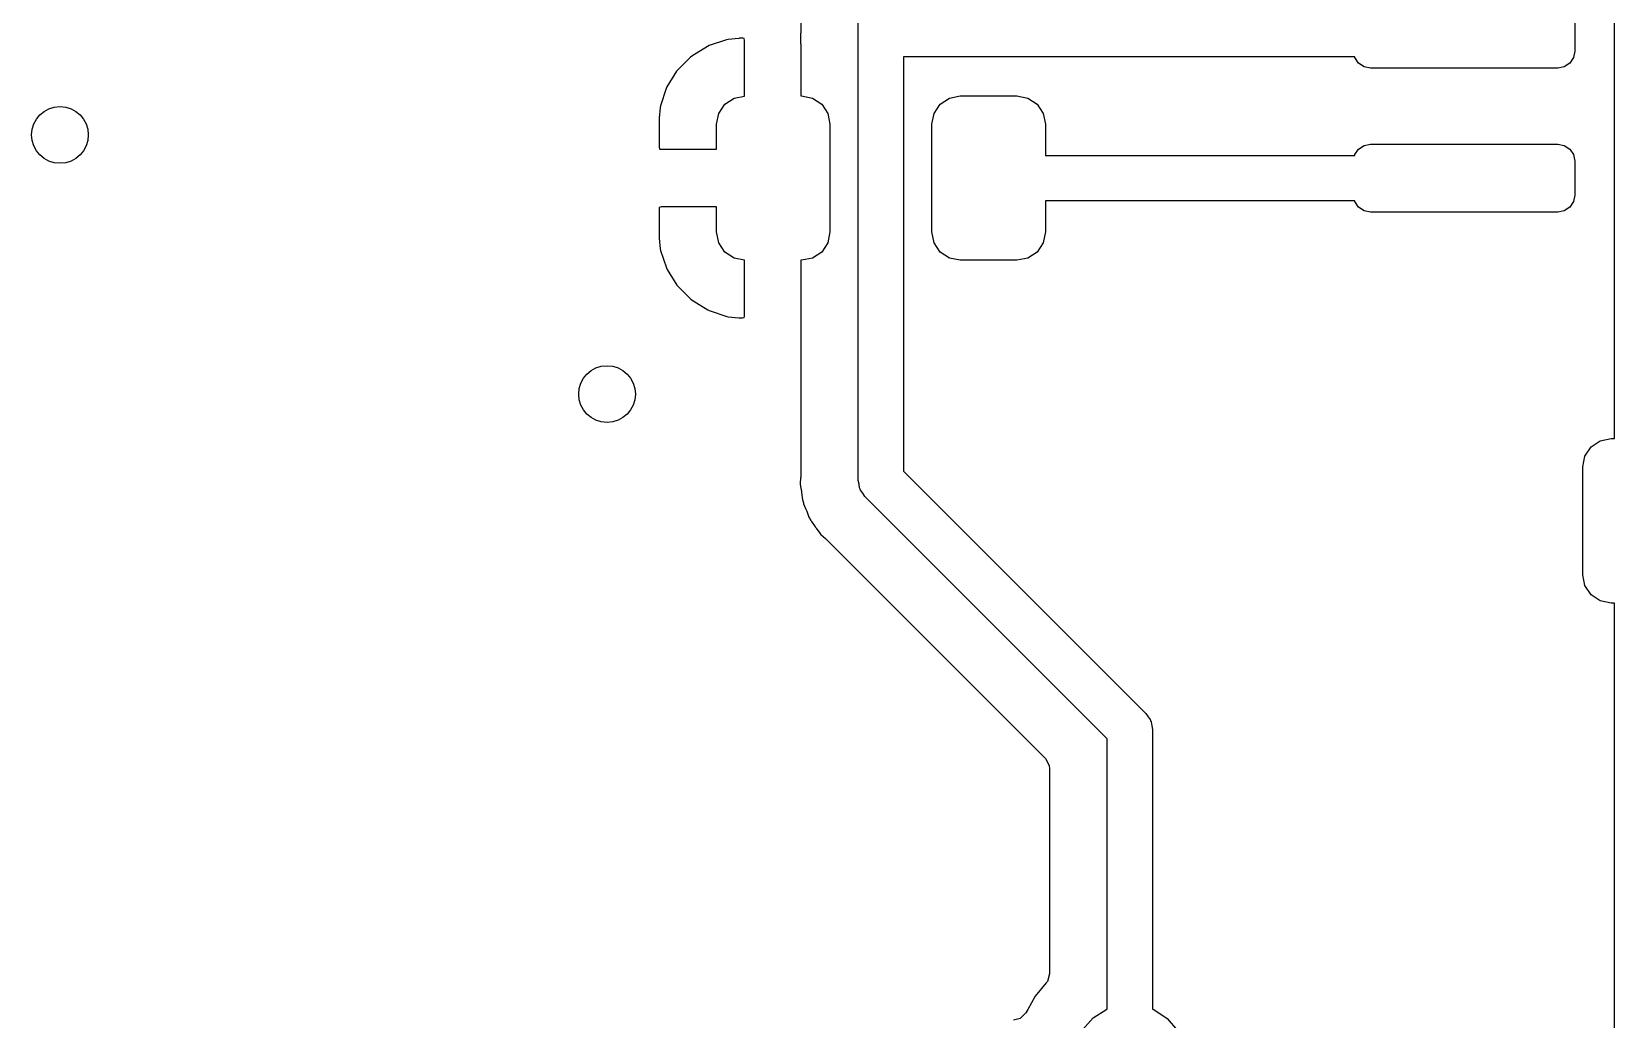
# Model space of a CAD drawing. Extents: x 63 to 234, y -148 to -41.
# Drawn here: x 124.46 to 138.43, y -104.57 to -95.86 of the extents above; entities that cross this region are included whole.
import ezdxf

# ---------------------------------------------------------------- set-up
doc = ezdxf.new("R2010")
doc.units = 0
doc.layers.add('BLACK', color=7, linetype='CONTINUOUS')

msp = doc.modelspace()

# ---------------------------------------------------------------- linework, layer by layer
at = {"layer": 'BLACK', "linetype": 'CONTINUOUS'}
for p, q in [((131.757, -99.822), (131.757, -83.8388)), ((131.249, -92.902), (131.249, -95.8762)), ((138.427, -99.4526), (138.427, -93.545)), ((138.077, -95.735), (138.077, -96.035)), ((130.703, -95.9223), (130.608, -95.9323)), ((130.71, -95.922), (130.703, -95.9223)), ((130.739, -95.922), (130.71, -95.922)), ((130.747, -95.9237), (130.739, -95.922)), ((130.749, -95.9249), (130.747, -95.9237)), ((130.753, -95.9401), (130.749, -95.9249)), ((131.249, -95.8762), (131.248, -95.8768)), ((131.248, -95.8768), (131.248, -95.967)), ((130.427, -95.9928), (130.289, -96.0781)), ((130.44, -95.9866), (130.427, -95.9928)), ((130.594, -95.9351), (130.44, -95.9866)), ((130.608, -95.9323), (130.594, -95.9351)), ((130.753, -96.4308), (130.753, -95.9401)), ((131.248, -95.967), (131.248, -95.9685)), ((131.248, -95.9685), (131.249, -95.9704)), ((131.249, -95.9704), (131.249, -96.43)), ((138.077, -96.035), (138.066, -96.0924)), ((130.163, -96.2018), (130.154, -96.2132)), ((130.278, -96.0871), (130.163, -96.2018)), ((130.289, -96.0781), (130.278, -96.0871)), ((136.137, -96.085), (132.157, -96.085)), ((132.157, -96.085), (132.157, -99.7392)), ((136.138, -96.0924), (136.137, -96.085)), ((136.171, -96.1411), (136.138, -96.0924)), ((136.22, -96.1736), (136.171, -96.1411)), ((136.277, -96.185), (136.22, -96.1736)), ((137.927, -96.185), (136.277, -96.185)), ((137.984, -96.1736), (137.927, -96.185)), ((138.033, -96.1411), (137.984, -96.1736)), ((138.066, -96.0924), (138.033, -96.1411)), ((130.154, -96.2132), (130.069, -96.3512)), ((130.063, -96.3644), (130.012, -96.5187)), ((130.069, -96.3512), (130.063, -96.3644)), ((130.58, -96.5032), (130.661, -96.449)), ((130.661, -96.449), (130.753, -96.4308)), ((131.249, -96.43), (131.257, -96.43)), ((131.257, -96.43), (131.353, -96.449)), ((131.353, -96.449), (131.434, -96.5032)), ((132.48, -96.5032), (132.561, -96.449)), ((132.561, -96.449), (132.657, -96.43)), ((132.657, -96.43), (133.157, -96.43)), ((133.157, -96.43), (133.253, -96.449)), ((133.253, -96.449), (133.334, -96.5032)), ((130.009, -96.5321), (129.999, -96.6264)), ((130.012, -96.5187), (130.009, -96.5321)), ((130.507, -96.68), (130.526, -96.5843)), ((130.526, -96.5843), (130.58, -96.5032)), ((131.434, -96.5032), (131.488, -96.5843)), ((131.488, -96.5843), (131.507, -96.68)), ((132.407, -96.68), (132.426, -96.5843)), ((132.426, -96.5843), (132.48, -96.5032)), ((133.334, -96.5032), (133.388, -96.5843)), ((133.388, -96.5843), (133.407, -96.68)), ((129.999, -96.6264), (129.999, -96.6329)), ((129.999, -96.6329), (129.999, -96.8829)), ((130.507, -96.901), (130.507, -96.68)), ((131.507, -96.68), (131.507, -97.63)), ((132.407, -97.63), (132.407, -96.68)), ((133.407, -96.68), (133.407, -96.955)), ((129.999, -96.8829), (130.003, -96.8981)), ((130.003, -96.8981), (130.005, -96.8993)), ((130.005, -96.8993), (130.013, -96.901)), ((130.013, -96.901), (130.507, -96.901)), ((136.138, -96.9476), (136.171, -96.8989)), ((136.171, -96.8989), (136.22, -96.8664)), ((136.22, -96.8664), (136.277, -96.855)), ((136.277, -96.855), (137.927, -96.855)), ((137.927, -96.855), (137.984, -96.8664)), ((137.984, -96.8664), (138.033, -96.8989)), ((138.033, -96.8989), (138.066, -96.9476)), ((133.407, -96.955), (136.137, -96.955)), ((136.137, -96.955), (136.138, -96.9476)), ((138.066, -96.9476), (138.077, -97.005)), ((138.077, -97.005), (138.077, -97.305)), ((138.077, -97.305), (138.066, -97.3624)), ((130.001, -97.4149), (129.999, -97.4225)), ((129.999, -97.4225), (129.999, -97.6771)), ((130.002, -97.4135), (130.001, -97.4149)), ((130.017, -97.409), (130.002, -97.4135)), ((130.507, -97.409), (130.017, -97.409)), ((130.507, -97.63), (130.507, -97.409)), ((136.137, -97.355), (133.407, -97.355)), ((133.407, -97.355), (133.407, -97.63)), ((136.138, -97.3624), (136.137, -97.355)), ((136.171, -97.4111), (136.138, -97.3624)), ((136.22, -97.4436), (136.171, -97.4111)), ((136.277, -97.455), (136.22, -97.4436)), ((137.927, -97.455), (136.277, -97.455)), ((137.984, -97.4436), (137.927, -97.455)), ((138.033, -97.4111), (137.984, -97.4436)), ((138.066, -97.3624), (138.033, -97.4111)), ((129.999, -97.6771), (129.999, -97.6836)), ((129.999, -97.6836), (130.009, -97.7792)), ((130.526, -97.7257), (130.507, -97.63)), ((130.58, -97.8068), (130.526, -97.7257)), ((131.488, -97.7257), (131.434, -97.8068)), ((131.507, -97.63), (131.488, -97.7257)), ((132.426, -97.7257), (132.407, -97.63)), ((132.48, -97.8068), (132.426, -97.7257)), ((133.388, -97.7257), (133.334, -97.8068)), ((133.407, -97.63), (133.388, -97.7257)), ((130.009, -97.7792), (130.012, -97.7926)), ((130.012, -97.7926), (130.064, -97.9468)), ((130.661, -97.861), (130.58, -97.8068)), ((130.753, -97.8792), (130.661, -97.861)), ((130.753, -98.3745), (130.753, -97.8792)), ((131.257, -97.88), (131.249, -97.88)), ((131.249, -97.88), (131.249, -99.7931)), ((131.353, -97.861), (131.257, -97.88)), ((131.434, -97.8068), (131.353, -97.861)), ((132.561, -97.861), (132.48, -97.8068)), ((132.657, -97.88), (132.561, -97.861)), ((133.157, -97.88), (132.657, -97.88)), ((133.253, -97.861), (133.157, -97.88)), ((133.334, -97.8068), (133.253, -97.861)), ((130.064, -97.9468), (130.07, -97.96)), ((130.07, -97.96), (130.155, -98.0978)), ((130.155, -98.0978), (130.164, -98.1092)), ((130.164, -98.1092), (130.279, -98.2237)), ((130.279, -98.2237), (130.29, -98.2328)), ((130.29, -98.2328), (130.428, -98.3178)), ((130.428, -98.3178), (130.441, -98.324)), ((130.441, -98.324), (130.596, -98.3751)), ((130.596, -98.3751), (130.609, -98.378)), ((130.609, -98.378), (130.703, -98.3877)), ((130.703, -98.3877), (130.71, -98.388)), ((130.71, -98.388), (130.735, -98.388)), ((130.735, -98.388), (130.75, -98.3835)), ((130.75, -98.3835), (130.751, -98.3821)), ((130.751, -98.3821), (130.753, -98.3745)), ((138.167, -99.6069), (138.222, -99.5258)), ((138.222, -99.5258), (138.303, -99.4716)), ((138.303, -99.4716), (138.398, -99.4526)), ((138.398, -99.4526), (138.427, -99.4526)), ((138.148, -99.7026), (138.167, -99.6069)), ((131.248, -99.8017), (131.245, -99.8453)), ((131.249, -99.7931), (131.248, -99.8017)), ((131.764, -99.8546), (131.757, -99.822)), ((132.157, -99.7392), (134.295, -101.877)), ((138.148, -100.653), (138.148, -99.7026)), ((131.245, -99.8453), (131.244, -99.8594)), ((131.244, -99.8594), (131.246, -99.8668)), ((131.246, -99.8668), (131.246, -99.8668)), ((131.246, -99.8668), (131.247, -99.8738)), ((131.247, -99.8738), (131.255, -99.918)), ((131.255, -99.918), (131.255, -99.9223)), ((131.255, -99.9223), (131.256, -99.9288)), ((131.256, -99.9288), (131.264, -99.9922)), ((131.768, -99.8878), (131.764, -99.8546)), ((131.774, -99.8975), (131.768, -99.8878)), ((131.777, -99.9087), (131.774, -99.8975)), ((131.798, -99.9349), (131.777, -99.9087)), ((131.815, -99.9632), (131.798, -99.9349)), ((133.953, -102.101), (131.815, -99.9632)), ((131.264, -99.9922), (131.267, -99.9993)), ((131.267, -99.9993), (131.267, -100.002)), ((131.267, -100.002), (131.272, -100.018)), ((131.272, -100.018), (131.272, -100.021)), ((131.272, -100.021), (131.274, -100.028)), ((131.274, -100.028), (131.292, -100.069)), ((131.292, -100.069), (131.299, -100.087)), ((131.299, -100.087), (131.302, -100.093)), ((131.302, -100.093), (131.321, -100.144)), ((131.321, -100.144), (131.325, -100.153)), ((131.325, -100.153), (131.329, -100.159)), ((131.329, -100.159), (131.33, -100.161)), ((131.33, -100.161), (131.338, -100.176)), ((131.338, -100.176), (131.34, -100.178)), ((131.34, -100.178), (131.343, -100.185)), ((131.343, -100.185), (131.377, -100.23)), ((131.377, -100.23), (131.382, -100.236)), ((131.382, -100.236), (131.385, -100.241)), ((131.385, -100.241), (131.417, -100.288)), ((131.417, -100.288), (131.417, -100.288)), ((131.417, -100.288), (131.422, -100.294)), ((131.422, -100.294), (131.427, -100.299)), ((131.427, -100.299), (131.427, -100.299)), ((131.427, -100.299), (131.468, -100.335)), ((131.468, -100.335), (131.473, -100.34)), ((131.473, -100.34), (133.408, -102.275)), ((138.167, -100.748), (138.148, -100.653)), ((138.222, -100.829), (138.167, -100.748)), ((138.303, -100.884), (138.222, -100.829)), ((138.398, -100.903), (138.303, -100.884)), ((138.427, -100.903), (138.398, -100.903)), ((138.427, -106.861), (138.427, -100.903)), ((134.295, -101.877), (134.313, -101.905)), ((134.313, -101.905), (134.333, -101.931)), ((134.333, -101.931), (134.336, -101.943)), ((134.336, -101.943), (134.342, -101.952)), ((134.342, -101.952), (134.346, -101.986)), ((134.346, -101.986), (134.353, -102.018)), ((134.353, -102.018), (134.353, -104.486)), ((133.953, -104.485), (133.953, -102.101)), ((133.408, -102.275), (133.442, -102.337)), ((133.442, -102.337), (133.445, -102.364)), ((133.445, -102.364), (133.445, -104.172)), ((133.415, -104.253), (133.317, -104.37)), ((133.425, -104.24), (133.415, -104.253)), ((133.445, -104.172), (133.425, -104.24)), ((133.317, -104.37), (133.252, -104.488)), ((133.186, -104.567), (133.126, -104.582)), ((133.236, -104.517), (133.186, -104.567)), ((133.252, -104.488), (133.236, -104.517)), ((133.735, -104.668), (133.829, -104.562)), ((133.829, -104.562), (133.949, -104.486)), ((133.949, -104.486), (133.953, -104.485)), ((134.353, -104.486), (134.363, -104.488)), ((134.363, -104.488), (134.482, -104.566)), ((134.482, -104.566), (134.574, -104.673))]:
    msp.add_line(p, q, dxfattribs=at)
at = {"layer": 'BLACK'}
for centre in [(124.714, -96.774), (129.54, -99.06)]:
    msp.add_circle(centre, 0.25, dxfattribs=at)

doc.saveas('drawing.dxf')
